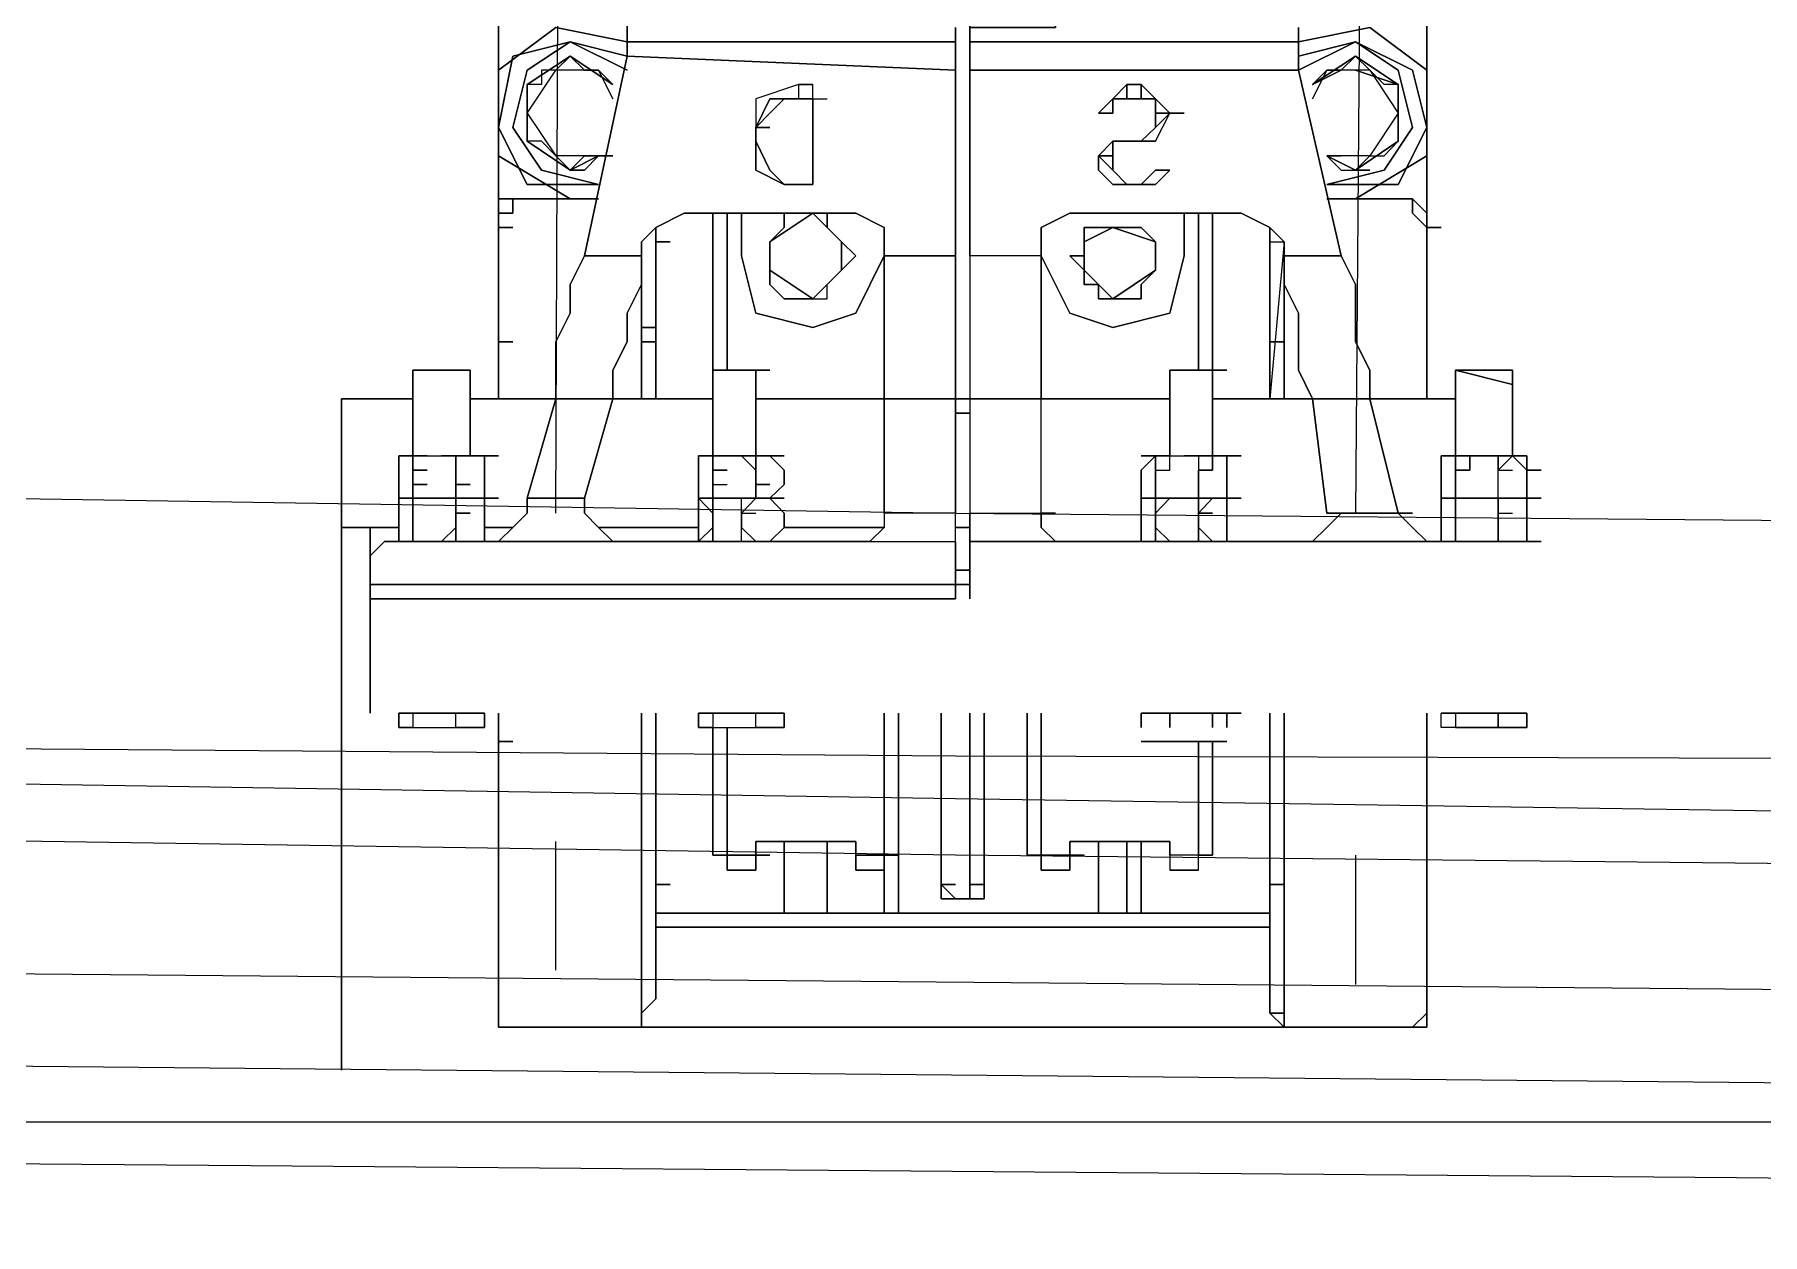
# Model space of a CAD drawing. Header units: millimetres. Extents: x -45 to 90, y -17 to 16.
# Drawn here: x 2.95 to 3.505, y -0.786 to -0.401 of the extents above; entities that cross this region are included whole.
import ezdxf

# ---------------------------------------------------------------- set-up
doc = ezdxf.new("R2010")
doc.units = ezdxf.units.MM
doc.header["$PDMODE"] = 3
doc.layers.add('PDF_Geometry', color=7, linetype='Continuous')

msp = doc.modelspace()

# ---------------------------------------------------------------- linework, layer by layer
at = {"color": 2}
msp.add_line((0, -0.75), (53.43249, -0.75), dxfattribs=at)
at = {"color": 4}
for centre in [(3.24783, 0), (3.24778, -0.01594)]:
    msp.add_circle(centre, 1.75, dxfattribs=at)
at = {"color": 2}
for radius in [500.80823, 500.05823, 499.30823]:
    msp.add_arc((-0.82991, -500.05754), radius, 85.2352723, 89.9049106, dxfattribs=at)
at = {"color": 4}
msp.add_point((3.2425, -1.76593), dxfattribs=at)
at = {"layer": 'PDF_Geometry', "lineweight": 25}
for points in [[(3.1172, -0.55468), (3.12179, 0.62344)], [(3.38308, 0.62344), (3.37391, -0.55468)], [(-0.00458, -0.60969), (-0.00458, -0.58218), (0, -0.51342), (0.29797, -0.51801), (2.6542, -0.54551), (3.24556, -0.55468), (6.88993, -0.58677), (7.66923, -0.60052), (8.27892, -0.6051), (12.95014, -0.65094), (13.2481, -0.68762), (14.24744, -0.70137), (14.54083, -0.66928), (14.68293, -0.66928)], [(9.66332, -0.77472), (8.27892, -0.75638), (7.66923, -0.73804), (6.88993, -0.71512), (5.07004, -0.68303), (3.24556, -0.66451), (2.6542, -0.65553), (0.29797, -0.62802), (-0.00458, -0.62344), (-0.00458, -0.61427), (-0.00458, -0.60969), (0.19712, -0.60969), (0.29797, -0.60969), (0.19712, -0.60969), (-0.00458, -0.6051)], [(12.95014, -0.77472), (8.27892, -0.72887), (7.66923, -0.71971), (6.88993, -0.70137), (3.24556, -0.64636), (2.6542, -0.63719), (0.29797, -0.60969), (2.6542, -0.62802), (3.24556, -0.63261), (6.88993, -0.64178), (7.66923, -0.65094), (8.27892, -0.65553), (12.95014, -0.70137)], [(3.1172, -0.70137), (3.1172, -0.66011)], [(3.37391, -0.66451), (3.37391, -0.70595)], [(8.46228, -0.77013), (5.37717, -0.72429), (2.29206, -0.69679), (-0.78847, -0.68762), (-0.8068, -0.68762)], [(-0.74721, -0.71971), (-0.8068, -0.71971), (2.11328, -0.72429), (5.03795, -0.7518), (7.95803, -0.79305), (10.87811, -0.85265), (13.7982, -0.93058), (16.71828, -1.02684), (16.40198, -1.01309), (16.42948, -1.00832), (16.44782, -0.99017), (16.4524, -0.96725), (16.44782, -0.93974), (16.42948, -0.92141), (16.40656, -0.91224), (16.37906, -0.91224), (16.37906, -0.89849), (16.4524, -0.90307), (16.4524, -0.9535)]]:
    msp.add_lwpolyline(points, dxfattribs=at)
at = {"layer": 'PDF_Geometry', "lineweight": 18}
for points in [[(3.14012, -0.39423), (3.14012, -0.4034), (3.24556, -0.4034), (3.24556, -0.41257), (3.24556, -0.47216), (3.24556, -0.51801), (3.24556, -0.55468), (3.22264, -0.55468), (3.22264, -0.51801), (3.18138, -0.51801), (3.22264, -0.51801), (3.22264, -0.55468), (3.22264, -0.55926), (3.21805, -0.56385), (3.24556, -0.56385), (3.24556, -0.5776), (3.25014, -0.5776), (3.25014, -0.58218), (3.25014, -0.5776), (3.24556, -0.5776), (3.24556, -0.58218), (3.05761, -0.58218), (3.05761, -0.5776), (3.24556, -0.5776), (3.24556, -0.56385), (3.24556, -0.55468), (3.24556, -0.51801), (3.24556, -0.47216), (3.24556, -0.41257), (3.24556, -0.4034), (3.24556, -0.39882), (3.24556, -0.4034), (3.14012, -0.4034), (3.1172, -0.39882), (3.09886, -0.41257), (3.09886, -0.42632), (3.09886, -0.44008), (3.12179, -0.45383), (3.09886, -0.44008), (3.09886, -0.45841), (3.10345, -0.45841), (3.10345, -0.45383), (3.13095, -0.45383), (3.10345, -0.45383), (3.09886, -0.45383), (3.09886, -0.45841), (3.10345, -0.45841), (3.09886, -0.45841), (3.09886, -0.51801), (3.09886, -0.49967), (3.10345, -0.49967), (3.09886, -0.49967), (3.09886, -0.49508), (3.09886, -0.463), (3.10345, -0.463), (3.09886, -0.463), (3.09886, -0.45841), (3.09886, -0.44008), (3.09886, -0.42632), (3.09886, -0.41257), (3.09886, -0.33464), (3.09886, -0.41257), (3.1172, -0.39882), (3.14012, -0.4034), (3.14012, -0.39423)], [(3.35558, -0.39882), (3.35558, -0.4034), (3.25014, -0.4034), (3.25014, -0.41257), (3.25014, -0.47216), (3.25014, -0.51801), (3.27306, -0.51801), (3.27306, -0.47216), (3.27306, -0.51801), (3.25014, -0.51801), (3.24556, -0.51801), (3.22264, -0.51801), (3.22264, -0.47216), (3.22264, -0.463), (3.22264, -0.47216), (3.21347, -0.4905), (3.19972, -0.49508), (3.18138, -0.4905), (3.17679, -0.47216), (3.17679, -0.45841), (3.17679, -0.47216), (3.18138, -0.4905), (3.19972, -0.49508), (3.21347, -0.4905), (3.22264, -0.47216), (3.22264, -0.51801), (3.24556, -0.51801), (3.25014, -0.51801), (3.25014, -0.55468), (3.27306, -0.55468), (3.27306, -0.55926), (3.27765, -0.56385), (3.25014, -0.56385), (3.25014, -0.55468), (3.25014, -0.56385), (3.27765, -0.56385), (3.27306, -0.55926), (3.27306, -0.55468), (3.27765, -0.55468), (3.27306, -0.55468), (3.27306, -0.51801), (3.31432, -0.51801), (3.27306, -0.51801), (3.27306, -0.46758), (3.27306, -0.47216), (3.25014, -0.47216), (3.25014, -0.51801), (3.25014, -0.55468), (3.27306, -0.55468), (3.27306, -0.51801), (3.27306, -0.46758), (3.27306, -0.463), (3.28223, -0.45841), (3.33724, -0.45841), (3.34641, -0.463), (3.35099, -0.46758), (3.35099, -0.47216), (3.36933, -0.47216), (3.37391, -0.48133), (3.37391, -0.4905), (3.37391, -0.49967), (3.3785, -0.50884), (3.3785, -0.51801), (3.36016, -0.51801), (3.32807, -0.51801), (3.32807, -0.45841), (3.32807, -0.50884), (3.32807, -0.53634), (3.32807, -0.54093), (3.32349, -0.54093), (3.32349, -0.5499), (3.32807, -0.5499), (3.3189, -0.5499), (3.32807, -0.5499), (3.32349, -0.55468), (3.32349, -0.5499), (3.3189, -0.5499), (3.31432, -0.5499), (3.30973, -0.55468), (3.30973, -0.55926), (3.31432, -0.56385), (3.30973, -0.55926), (3.30973, -0.55468), (3.31432, -0.5499), (3.3189, -0.5499), (3.32349, -0.5499), (3.32349, -0.55468), (3.32349, -0.55926), (3.32349, -0.56385), (3.32349, -0.55926), (3.32349, -0.55468), (3.32807, -0.55468), (3.32349, -0.55468), (3.32349, -0.55926), (3.32807, -0.56385), (3.32349, -0.55926), (3.32349, -0.55468), (3.32807, -0.5499), (3.33265, -0.5499), (3.33265, -0.54093), (3.33265, -0.53634), (3.33724, -0.53634), (3.33265, -0.53634), (3.33265, -0.54093), (3.33265, -0.5499), (3.33265, -0.54093), (3.33265, -0.53634), (3.32807, -0.53634), (3.3189, -0.53634), (3.32807, -0.53634), (3.32807, -0.50884), (3.32807, -0.45841), (3.32807, -0.51801), (3.36016, -0.51801), (3.3785, -0.51801), (3.406, -0.51801), (3.3785, -0.51801), (3.38766, -0.55468), (3.39225, -0.55468), (3.38766, -0.55468), (3.3785, -0.51801), (3.3785, -0.50884), (3.37391, -0.49967), (3.37391, -0.4905), (3.37391, -0.48133), (3.36933, -0.47216), (3.35558, -0.41257), (3.36933, -0.47216), (3.35099, -0.47216), (3.35099, -0.46758), (3.34641, -0.463), (3.33724, -0.45841), (3.28223, -0.45841), (3.27306, -0.463), (3.27306, -0.46758), (3.27306, -0.47216), (3.25014, -0.47216), (3.25014, -0.41257), (3.35558, -0.41257), (3.35558, -0.40799), (3.35558, -0.4034), (3.3785, -0.39882), (3.39683, -0.41257), (3.39683, -0.42632), (3.39683, -0.44008), (3.37391, -0.45383), (3.39683, -0.44008), (3.39683, -0.463), (3.40142, -0.463), (3.39683, -0.463), (3.39683, -0.46758), (3.39683, -0.49508), (3.39683, -0.49967), (3.39683, -0.51801), (3.39683, -0.463), (3.39225, -0.45841), (3.39225, -0.45383), (3.36474, -0.45383), (3.39225, -0.45383), (3.39225, -0.45841), (3.39683, -0.463), (3.39683, -0.45841), (3.39683, -0.463), (3.39683, -0.51801), (3.39683, -0.463), (3.39683, -0.44008), (3.39683, -0.42632), (3.39683, -0.41257), (3.39683, -0.33464), (3.39683, -0.41257), (3.3785, -0.39882), (3.35558, -0.4034), (3.35558, -0.40799), (3.35558, -0.41257), (3.25014, -0.41257), (3.25014, -0.4034), (3.35558, -0.4034), (3.35558, -0.39882)], [(3.19513, -0.41715), (3.18138, -0.42174), (3.18138, -0.43091), (3.18138, -0.4353), (3.18596, -0.44466), (3.19055, -0.44924), (3.18138, -0.44466), (3.18138, -0.4353), (3.18596, -0.44466), (3.19055, -0.44924), (3.19972, -0.44924), (3.19972, -0.42174), (3.19055, -0.42174)], [(3.19513, -0.41715), (3.19513, -0.42174), (3.19972, -0.42174), (3.19972, -0.41715)], [(3.19513, -0.41715), (3.19972, -0.41715)], [(3.19513, -0.41715), (3.19513, -0.42174), (3.19972, -0.42174), (3.19972, -0.41715)], [(3.19972, -0.42174), (3.19972, -0.41715)], [(3.19972, -0.42174), (3.19055, -0.42174)], [(3.19972, -0.42174), (3.2043, -0.42174)], [(3.19972, -0.42174), (3.2043, -0.42174)], [(3.31432, -0.42632), (3.30973, -0.42632)], [(3.31432, -0.42632), (3.30973, -0.42632)], [(3.31432, -0.42632), (3.3189, -0.42632)], [(3.31432, -0.42632), (3.3189, -0.42632)], [(3.09886, -0.45841), (3.09886, -0.51801)], [(3.09886, -0.463), (3.09886, -0.45841)], [(3.09886, -0.463), (3.09886, -0.49508)], [(3.09886, -0.49508), (3.09886, -0.49967)], [(3.09886, -0.51801), (3.09886, -0.49967)], [(3.0897, -0.50884), (3.07136, -0.50884), (3.08511, -0.50884)], [(3.08511, -0.50884), (3.0897, -0.50884)], [(3.16763, -0.50884), (3.18138, -0.50884), (3.16763, -0.50884)], [(3.16763, -0.50884), (3.18138, -0.50884), (3.16763, -0.50884)], [(3.31432, -0.50884), (3.32807, -0.50884), (3.31432, -0.50884)], [(3.31432, -0.50884), (3.32807, -0.50884), (3.31432, -0.50884)], [(3.18138, -0.54093), (3.18138, -0.54551), (3.18596, -0.54551), (3.18138, -0.54551), (3.18138, -0.5499), (3.17679, -0.5499), (3.18138, -0.5499), (3.18596, -0.5499), (3.18138, -0.5499), (3.17679, -0.55468), (3.18138, -0.55468)], [(3.18138, -0.54551), (3.18138, -0.54093)], [(3.41975, -0.54093), (3.42434, -0.54093)], [(3.41975, -0.5499), (3.41975, -0.54093)], [(3.41975, -0.54093), (3.42434, -0.54093)], [(3.41975, -0.5499), (3.41975, -0.54093)], [(3.16304, -0.5499), (3.16763, -0.5499), (3.16763, -0.54551)], [(3.16304, -0.5499), (3.16763, -0.5499), (3.16763, -0.54551)], [(3.16763, -0.54551), (3.17221, -0.54551)], [(3.16763, -0.54551), (3.17221, -0.54551)], [(3.18138, -0.54551), (3.18138, -0.5499)], [(3.17221, -0.5499), (3.16304, -0.5499)], [(3.17221, -0.5499), (3.16304, -0.5499)], [(3.17679, -0.55468), (3.17679, -0.5499), (3.17221, -0.5499)], [(3.17679, -0.55468), (3.17679, -0.5499), (3.17221, -0.5499)], [(3.18138, -0.5499), (3.17679, -0.5499)], [(3.18138, -0.5499), (3.17679, -0.55468)], [(3.18138, -0.5499), (3.17679, -0.5499)], [(3.17679, -0.56385), (3.17679, -0.55926), (3.17679, -0.55468)], [(3.17679, -0.56385), (3.17679, -0.55926), (3.17679, -0.55468)], [(3.17679, -0.55468), (3.18138, -0.55468)], [(3.30973, -0.5499), (3.31432, -0.5499)], [(3.30973, -0.5499), (3.31432, -0.5499)], [(3.33265, -0.5499), (3.33724, -0.5499)], [(3.33265, -0.5499), (3.33724, -0.5499)], [(3.33265, -0.5499), (3.33724, -0.5499)], [(3.33265, -0.5499), (3.33724, -0.5499)], [(3.406, -0.5499), (3.41058, -0.5499)], [(3.41058, -0.5499), (3.406, -0.5499)], [(3.41058, -0.5499), (3.406, -0.5499)], [(3.406, -0.5499), (3.41058, -0.5499)], [(3.41517, -0.5499), (3.41058, -0.5499)], [(3.41517, -0.5499), (3.41058, -0.5499)], [(3.42434, -0.5499), (3.41517, -0.5499)], [(3.42434, -0.5499), (3.41517, -0.5499)], [(3.41975, -0.5499), (3.41517, -0.5499)], [(3.42434, -0.5499), (3.41517, -0.5499)], [(3.42434, -0.5499), (3.41975, -0.5499), (3.41975, -0.55468)], [(3.42434, -0.5499), (3.41975, -0.5499), (3.41975, -0.55468)], [(3.41975, -0.5499), (3.42434, -0.5499)], [(3.41975, -0.55468), (3.42434, -0.55468)], [(3.41975, -0.55468), (3.42434, -0.55468)], [(3.16304, -0.61886), (3.16763, -0.61886)], [(3.16304, -0.61886), (3.16763, -0.61886)], [(3.17221, -0.66451), (3.17221, -0.62344)], [(3.17221, -0.66451), (3.17221, -0.62344)], [(3.17221, -0.66451), (3.18138, -0.66451), (3.17221, -0.66451)], [(3.17221, -0.66451), (3.18138, -0.66451), (3.17221, -0.66451)], [(3.17221, -0.66451), (3.17679, -0.66451)], [(3.17221, -0.66451), (3.17679, -0.66451)], [(3.21347, -0.66451), (3.22264, -0.66451), (3.21347, -0.66451)], [(3.21347, -0.66451), (3.22264, -0.66451), (3.21347, -0.66451)], [(3.27306, -0.66451), (3.28223, -0.66451), (3.27306, -0.66451)], [(3.27306, -0.66451), (3.28223, -0.66451), (3.27306, -0.66451)], [(3.14471, -0.71971), (3.14471, -0.71512)], [(3.14471, -0.71971), (3.14471, -0.71512)]]:
    msp.add_lwpolyline(points, dxfattribs=at)
for points in [[(3.27765, -0.39423), (3.27765, -0.39882), (3.25014, -0.39882), (3.25014, -0.39423), (3.25014, -0.39882), (3.25014, -0.4034), (3.25014, -0.39882), (3.25014, -0.39423), (3.25014, -0.39882), (3.27765, -0.39882)], [(3.12179, -0.4034), (3.14012, -0.40799), (3.12179, -0.4034), (3.10345, -0.40799), (3.09886, -0.43091), (3.10803, -0.44924), (3.13095, -0.44924), (3.11262, -0.44466), (3.10345, -0.43091), (3.10803, -0.41257), (3.12179, -0.4034), (3.14012, -0.41257), (3.12179, -0.4034), (3.10803, -0.41257), (3.10345, -0.43091), (3.11262, -0.44466), (3.13095, -0.44924), (3.10803, -0.44924), (3.09886, -0.43091), (3.10345, -0.40799)], [(3.14012, -0.40799), (3.14012, -0.4034), (3.14012, -0.40799), (3.24556, -0.41257)], [(3.35558, -0.41257), (3.37391, -0.4034), (3.38766, -0.41257), (3.39225, -0.43091), (3.38308, -0.44466), (3.36474, -0.44924), (3.38766, -0.44924), (3.39683, -0.43091), (3.39225, -0.41257), (3.37391, -0.4034), (3.35558, -0.40799), (3.37391, -0.4034), (3.39225, -0.41257), (3.39683, -0.43091), (3.38766, -0.44924), (3.36474, -0.44924), (3.38308, -0.44466), (3.39225, -0.43091), (3.38766, -0.41257), (3.37391, -0.4034)], [(3.16304, -0.56385), (3.16304, -0.55926), (3.16304, -0.55468), (3.16304, -0.5499), (3.16763, -0.5499), (3.16304, -0.5499), (3.16763, -0.55468), (3.16304, -0.5499), (3.16763, -0.5499), (3.16304, -0.5499), (3.16763, -0.5499), (3.16304, -0.5499), (3.16304, -0.54551), (3.16304, -0.54093), (3.16304, -0.53634), (3.17221, -0.53634), (3.16304, -0.53634), (3.16763, -0.53634), (3.16763, -0.50884), (3.17221, -0.50884), (3.17221, -0.45841), (3.17221, -0.50884), (3.16763, -0.50884), (3.16763, -0.45841), (3.16763, -0.51801), (3.13554, -0.51801), (3.12637, -0.5499), (3.12637, -0.55468), (3.13095, -0.55926), (3.13554, -0.56385), (3.09886, -0.56385), (3.10345, -0.55926), (3.10803, -0.55468), (3.10345, -0.55926), (3.09886, -0.56385), (3.06219, -0.56385), (3.05761, -0.56843), (3.06219, -0.56385), (3.09886, -0.56385), (3.13554, -0.56385), (3.13095, -0.55926), (3.12637, -0.55468), (3.12637, -0.5499), (3.10803, -0.5499), (3.10803, -0.55468), (3.10803, -0.5499), (3.1172, -0.51801), (3.1172, -0.50884), (3.1172, -0.49967), (3.12179, -0.4905), (3.12179, -0.48133), (3.12637, -0.47216), (3.14012, -0.40799), (3.12637, -0.47216), (3.14471, -0.47216), (3.14471, -0.46758), (3.14929, -0.463), (3.15846, -0.45841), (3.21347, -0.45841), (3.22264, -0.463), (3.22264, -0.46758), (3.22264, -0.463), (3.21347, -0.45841), (3.15846, -0.45841), (3.14929, -0.463), (3.14471, -0.46758), (3.14471, -0.47216), (3.12637, -0.47216), (3.12179, -0.48133), (3.12179, -0.4905), (3.1172, -0.49967), (3.1172, -0.50884), (3.1172, -0.51801), (3.10803, -0.5499), (3.12637, -0.5499), (3.13554, -0.51801), (3.16763, -0.51801), (3.16763, -0.45841), (3.16763, -0.50884), (3.16763, -0.53634), (3.16304, -0.53634), (3.16763, -0.53634), (3.16304, -0.53634), (3.16763, -0.53634), (3.16304, -0.53634), (3.16763, -0.53634), (3.16763, -0.54093), (3.17221, -0.54093), (3.16763, -0.54093), (3.16763, -0.53634), (3.16304, -0.53634), (3.16304, -0.54093), (3.16304, -0.54551), (3.16304, -0.5499), (3.16304, -0.55468), (3.16304, -0.55926)], [(3.12179, -0.44466), (3.12637, -0.44466), (3.13095, -0.44008), (3.12179, -0.44466), (3.10803, -0.4353), (3.10803, -0.41715), (3.12179, -0.40799), (3.13554, -0.41715), (3.12179, -0.40799), (3.10803, -0.41715), (3.10803, -0.4353)], [(3.12179, -0.44466), (3.10803, -0.4353), (3.10803, -0.41715), (3.12179, -0.40799), (3.13554, -0.41715), (3.13095, -0.41257), (3.13554, -0.42174), (3.13095, -0.41257), (3.13554, -0.41715), (3.12179, -0.40799), (3.10803, -0.41715), (3.10803, -0.4353), (3.12179, -0.44466), (3.13095, -0.44008), (3.13554, -0.44008), (3.13095, -0.44008), (3.12637, -0.44466)], [(3.1172, -0.41257), (3.12179, -0.40799), (3.12637, -0.41257), (3.13095, -0.41257)], [(3.1172, -0.41257), (3.12179, -0.40799), (3.12637, -0.41257), (3.13095, -0.41257)], [(3.37391, -0.44466), (3.36474, -0.44008), (3.36933, -0.44008), (3.36474, -0.44008), (3.36933, -0.44466), (3.36474, -0.44008), (3.37391, -0.44466), (3.38766, -0.4353), (3.38766, -0.41715), (3.37391, -0.40799), (3.36016, -0.41715), (3.36933, -0.41257), (3.36016, -0.41715), (3.36474, -0.41257), (3.36016, -0.42174), (3.36474, -0.41257), (3.36016, -0.41715), (3.37391, -0.40799), (3.38766, -0.41715), (3.38766, -0.4353)], [(3.36474, -0.41257), (3.36933, -0.41257), (3.37391, -0.40799), (3.3785, -0.41257)], [(3.36474, -0.41257), (3.36933, -0.41257), (3.37391, -0.40799), (3.3785, -0.41257)], [(3.10803, -0.41715), (3.10803, -0.42632), (3.1172, -0.41257), (3.11262, -0.41257), (3.11262, -0.41715)], [(3.10803, -0.41715), (3.10803, -0.42632), (3.1172, -0.41257), (3.11262, -0.41257), (3.11262, -0.41715)], [(3.37391, -0.41257), (3.38766, -0.41715)], [(3.38766, -0.41715), (3.38308, -0.41715), (3.3785, -0.41257), (3.38766, -0.42632)], [(3.38766, -0.41715), (3.38308, -0.41715), (3.3785, -0.41257), (3.38766, -0.42632)], [(3.19972, -0.41715), (3.19513, -0.41715), (3.18138, -0.42174), (3.18138, -0.43091), (3.18138, -0.4353), (3.18138, -0.44466), (3.19055, -0.44924), (3.19972, -0.44924), (3.19972, -0.42174)], [(3.29598, -0.42632), (3.2914, -0.42632), (3.29598, -0.42174), (3.30057, -0.42174), (3.30057, -0.41715), (3.30057, -0.42174), (3.29598, -0.42174), (3.2914, -0.42632), (3.29598, -0.42632), (3.2914, -0.42632)], [(3.2914, -0.44466), (3.2914, -0.44008), (3.29598, -0.4353), (3.30057, -0.4353), (3.30515, -0.4353), (3.30973, -0.43091), (3.30973, -0.42632), (3.30973, -0.42174), (3.30515, -0.42174), (3.30057, -0.42174), (3.29598, -0.42174), (3.29598, -0.42632), (3.2914, -0.42632), (3.29598, -0.42174), (3.30057, -0.41715), (3.30515, -0.41715), (3.30973, -0.42174), (3.31432, -0.42632), (3.30973, -0.43091), (3.30515, -0.4353), (3.30057, -0.4353), (3.29598, -0.4353), (3.29598, -0.44008), (3.29598, -0.44466), (3.30057, -0.44924), (3.30515, -0.44924), (3.30973, -0.44466), (3.31432, -0.44466), (3.30973, -0.44924), (3.30515, -0.44924), (3.30057, -0.44924), (3.29598, -0.44466), (3.30057, -0.44924), (3.30515, -0.44924), (3.30057, -0.44924), (3.30515, -0.44924), (3.30973, -0.44924), (3.30515, -0.44924), (3.30973, -0.44924), (3.31432, -0.44466), (3.30973, -0.44924), (3.30515, -0.44924), (3.30973, -0.44924), (3.31432, -0.44466), (3.30973, -0.44466), (3.30515, -0.44924), (3.30057, -0.44924), (3.29598, -0.44466), (3.29598, -0.44008), (3.29598, -0.4353), (3.30057, -0.4353), (3.30515, -0.4353), (3.30973, -0.4353), (3.31432, -0.42632), (3.30973, -0.42174), (3.30515, -0.42174), (3.30057, -0.42174), (3.30515, -0.42174), (3.30515, -0.41715), (3.30515, -0.42174), (3.30057, -0.42174), (3.30515, -0.42174), (3.30973, -0.42174), (3.31432, -0.42632), (3.30973, -0.42174), (3.30515, -0.41715), (3.30057, -0.41715), (3.29598, -0.42174), (3.2914, -0.42632), (3.29598, -0.42632), (3.29598, -0.42174), (3.30057, -0.42174), (3.30515, -0.42174), (3.30973, -0.42174), (3.30973, -0.42632), (3.30973, -0.43091), (3.30515, -0.4353), (3.30057, -0.4353), (3.30515, -0.4353), (3.30057, -0.4353), (3.29598, -0.4353), (3.2914, -0.44008), (3.2914, -0.44466), (3.29598, -0.44924), (3.30057, -0.44924), (3.29598, -0.44924)], [(3.10803, -0.4353), (3.10803, -0.42632), (3.1172, -0.44008), (3.11262, -0.4353)], [(3.10803, -0.4353), (3.10803, -0.42632), (3.1172, -0.44008), (3.11262, -0.4353)], [(3.19055, -0.42174), (3.18596, -0.42632), (3.18138, -0.43091), (3.18596, -0.42632), (3.19055, -0.42174), (3.19513, -0.42174), (3.18596, -0.42174), (3.18138, -0.43091), (3.18596, -0.43091), (3.18138, -0.43091), (3.18596, -0.42174), (3.19513, -0.42174)], [(3.19055, -0.44924), (3.19972, -0.44924), (3.19972, -0.44466), (3.19972, -0.44924), (3.19972, -0.44466), (3.19972, -0.42174), (3.19972, -0.44924), (3.19055, -0.44924), (3.18596, -0.44466), (3.18138, -0.4353), (3.18138, -0.43091), (3.18596, -0.43091), (3.18138, -0.43091), (3.18138, -0.4353), (3.18138, -0.43091), (3.18138, -0.4353), (3.18596, -0.44466), (3.19055, -0.44924), (3.19972, -0.44924), (3.19972, -0.42174), (3.19972, -0.44466), (3.19972, -0.44924), (3.19972, -0.44466), (3.19972, -0.44924)], [(3.30973, -0.42174), (3.30515, -0.42174)], [(3.31432, -0.42632), (3.30973, -0.43091), (3.30515, -0.4353), (3.30973, -0.4353), (3.31432, -0.42632), (3.3189, -0.42632), (3.31432, -0.42632), (3.30973, -0.42632)], [(3.37391, -0.44466), (3.38766, -0.4353), (3.38766, -0.42174), (3.38766, -0.4353), (3.37391, -0.44466), (3.3785, -0.44466)], [(3.3785, -0.44008), (3.38308, -0.44008), (3.38766, -0.4353), (3.38766, -0.42632)], [(3.3785, -0.44008), (3.38308, -0.44008), (3.38766, -0.4353), (3.38766, -0.42632)], [(3.2914, -0.44008), (3.29598, -0.4353), (3.30057, -0.4353), (3.30515, -0.4353), (3.30057, -0.4353), (3.29598, -0.4353), (3.2914, -0.44008), (3.29598, -0.44008), (3.2914, -0.44008), (3.29598, -0.44466), (3.2914, -0.44008), (3.2914, -0.44466), (3.2914, -0.44008), (3.29598, -0.44466), (3.2914, -0.44008), (3.29598, -0.44008)], [(3.30973, -0.4353), (3.30515, -0.4353)], [(3.12179, -0.44466), (3.12637, -0.44008), (3.13095, -0.44008), (3.1172, -0.44008)], [(3.12179, -0.44466), (3.12637, -0.44008), (3.13095, -0.44008), (3.1172, -0.44008)], [(3.37391, -0.44466), (3.3785, -0.44008), (3.36474, -0.44008), (3.36933, -0.44466)], [(3.36933, -0.44008), (3.36474, -0.44008)], [(3.37391, -0.44466), (3.3785, -0.44008), (3.36474, -0.44008), (3.36933, -0.44466)], [(3.13095, -0.45383), (3.12637, -0.45383), (3.13095, -0.45383), (3.10345, -0.45383), (3.10345, -0.45841), (3.09886, -0.45841), (3.09886, -0.51801), (3.09886, -0.45841), (3.10345, -0.45841), (3.09886, -0.45841), (3.09886, -0.45383), (3.10345, -0.45383)], [(3.39683, -0.463), (3.39683, -0.46758), (3.39683, -0.463), (3.39683, -0.45841), (3.39225, -0.45383), (3.36474, -0.45383), (3.39225, -0.45383), (3.39683, -0.45841)], [(3.36933, -0.45383), (3.36474, -0.45383)], [(3.2043, -0.45841), (3.19972, -0.45841), (3.19055, -0.45841), (3.19055, -0.463), (3.18596, -0.46758), (3.18596, -0.47216), (3.18596, -0.47675), (3.18596, -0.48133), (3.19055, -0.48592), (3.19972, -0.48592), (3.18596, -0.47675), (3.18596, -0.46758), (3.19972, -0.45841), (3.20888, -0.46758), (3.20888, -0.47675), (3.20888, -0.46758), (3.19972, -0.45841), (3.18596, -0.46758), (3.18596, -0.47675), (3.19972, -0.48592), (3.19055, -0.48592), (3.18596, -0.48133), (3.18596, -0.47675), (3.18596, -0.47216), (3.18596, -0.46758), (3.19055, -0.463), (3.19055, -0.45841), (3.19972, -0.45841), (3.2043, -0.45841), (3.2043, -0.463), (3.20888, -0.46758), (3.2043, -0.463)], [(3.3189, -0.47216), (3.3189, -0.45841), (3.3189, -0.47216), (3.31432, -0.4905), (3.29598, -0.49508), (3.28223, -0.4905), (3.27306, -0.47216), (3.27306, -0.463), (3.27306, -0.47216), (3.28223, -0.4905), (3.29598, -0.49508), (3.31432, -0.4905)], [(3.32349, -0.50884), (3.32349, -0.45841)], [(3.14929, -0.463), (3.14929, -0.46758), (3.14929, -0.49508), (3.14929, -0.46758), (3.14929, -0.463), (3.14929, -0.46758)], [(3.22264, -0.463), (3.22264, -0.51801)], [(3.28681, -0.46758), (3.28681, -0.47675), (3.29598, -0.48592), (3.2914, -0.48592), (3.2914, -0.48133), (3.28681, -0.48133), (3.28681, -0.47675), (3.28223, -0.47216), (3.28681, -0.47216), (3.28681, -0.46758), (3.29598, -0.463), (3.30973, -0.46758), (3.30973, -0.47675), (3.29598, -0.48592), (3.30973, -0.47675), (3.30973, -0.46758), (3.29598, -0.463), (3.28681, -0.46758), (3.28681, -0.47216), (3.28223, -0.47216), (3.28681, -0.47675), (3.28681, -0.48133), (3.2914, -0.48133), (3.2914, -0.48592), (3.29598, -0.48592), (3.28681, -0.47675), (3.28681, -0.46758), (3.28681, -0.463), (3.2914, -0.463), (3.29598, -0.463), (3.30515, -0.463), (3.29598, -0.463), (3.2914, -0.463), (3.28681, -0.463)], [(3.30973, -0.47216), (3.30973, -0.47675), (3.30515, -0.48133), (3.30515, -0.48592), (3.29598, -0.48592), (3.30515, -0.48592), (3.30515, -0.48133), (3.30973, -0.47675), (3.30973, -0.47216), (3.30973, -0.46758), (3.30515, -0.463), (3.30973, -0.46758)], [(3.34641, -0.46758), (3.34641, -0.463), (3.34641, -0.46758), (3.34641, -0.51801), (3.34641, -0.46758), (3.35099, -0.46758), (3.34641, -0.51801), (3.34641, -0.49967), (3.35099, -0.49967), (3.34641, -0.49967), (3.34641, -0.49508)], [(3.39683, -0.51801), (3.39683, -0.49967), (3.39683, -0.49508), (3.39683, -0.46758), (3.39683, -0.463)], [(3.14471, -0.51801), (3.14471, -0.47216), (3.14471, -0.51801), (3.14471, -0.46758)], [(3.14929, -0.46758), (3.15387, -0.46758), (3.14929, -0.46758), (3.14929, -0.51801), (3.14929, -0.49967), (3.14471, -0.49967), (3.14929, -0.49967), (3.14929, -0.51801)], [(3.21347, -0.47216), (3.20888, -0.47675), (3.21347, -0.47216), (3.20888, -0.46758)], [(3.24556, -0.47216), (3.22264, -0.47216), (3.22264, -0.46758), (3.22264, -0.47216)], [(3.35099, -0.46758), (3.34641, -0.51801), (3.34641, -0.49967), (3.34641, -0.49508), (3.34641, -0.46758)], [(3.14471, -0.47216), (3.14471, -0.48133), (3.14012, -0.4905), (3.14012, -0.49967), (3.13554, -0.50884), (3.13554, -0.51801), (3.1172, -0.51801), (3.0897, -0.51801), (3.1172, -0.51801), (3.13554, -0.51801), (3.13554, -0.50884), (3.14012, -0.49967), (3.14012, -0.4905), (3.14471, -0.48133)], [(3.2043, -0.48592), (3.2043, -0.48133), (3.20888, -0.47675), (3.19972, -0.48592)], [(3.2043, -0.48592), (3.2043, -0.48133), (3.20888, -0.47675), (3.19972, -0.48592)], [(3.36016, -0.51801), (3.35558, -0.50884), (3.35558, -0.49967), (3.35558, -0.4905), (3.35099, -0.48133), (3.35099, -0.47216), (3.35099, -0.51801), (3.35099, -0.47216), (3.35099, -0.48133), (3.35558, -0.4905), (3.35558, -0.49967), (3.35558, -0.50884), (3.36016, -0.51801), (3.36474, -0.55468)], [(3.14929, -0.49967), (3.14929, -0.49508), (3.14471, -0.49508), (3.14929, -0.49508)], [(3.06678, -0.53634), (3.07136, -0.53634), (3.07136, -0.50884), (3.07136, -0.53634), (3.06678, -0.53634), (3.07136, -0.53634), (3.06678, -0.53634), (3.06678, -0.54093), (3.06678, -0.54551), (3.06678, -0.5499), (3.07136, -0.5499), (3.07136, -0.55468), (3.07136, -0.55926), (3.07136, -0.56385), (3.07136, -0.55926), (3.07136, -0.55468), (3.07136, -0.5499), (3.07594, -0.5499), (3.08053, -0.5499), (3.08511, -0.5499), (3.08511, -0.55468), (3.08511, -0.55926), (3.08511, -0.56385), (3.08511, -0.55926), (3.08511, -0.55468), (3.08511, -0.5499), (3.08053, -0.5499), (3.08511, -0.5499), (3.08511, -0.55468), (3.08511, -0.5499), (3.08053, -0.5499), (3.07594, -0.5499), (3.07136, -0.5499), (3.07136, -0.55468), (3.07136, -0.55926), (3.07136, -0.56385), (3.07136, -0.55926), (3.07136, -0.55468), (3.07136, -0.5499), (3.07136, -0.54551), (3.07594, -0.54551), (3.07136, -0.54551), (3.07136, -0.5499), (3.07594, -0.5499), (3.07136, -0.5499), (3.06678, -0.5499), (3.07136, -0.5499), (3.07594, -0.5499), (3.07136, -0.5499), (3.06678, -0.5499), (3.07136, -0.5499), (3.06678, -0.5499), (3.06678, -0.54551), (3.06678, -0.54093), (3.06678, -0.53634), (3.07136, -0.53634)], [(3.07594, -0.50884), (3.07136, -0.50884)], [(3.08511, -0.50884), (3.0897, -0.50884), (3.07136, -0.50884)], [(3.0897, -0.5499), (3.09428, -0.5499), (3.09428, -0.55468), (3.09428, -0.55926), (3.09428, -0.56385), (3.09428, -0.55926), (3.09428, -0.55468), (3.09428, -0.5499), (3.0897, -0.5499), (3.08511, -0.5499), (3.08511, -0.54551), (3.08511, -0.54093), (3.08511, -0.53634), (3.0897, -0.53634), (3.0897, -0.50884), (3.0897, -0.53634), (3.08053, -0.53634), (3.0897, -0.53634), (3.09428, -0.53634), (3.09428, -0.54093), (3.09428, -0.54551), (3.09428, -0.5499), (3.0897, -0.5499), (3.09428, -0.5499), (3.09886, -0.5499), (3.09428, -0.5499), (3.09886, -0.5499), (3.09428, -0.5499)], [(3.18138, -0.53634), (3.18138, -0.50884), (3.18596, -0.50884), (3.18138, -0.50884), (3.18138, -0.53634), (3.18138, -0.54093)], [(3.30973, -0.53634), (3.31432, -0.53634), (3.30973, -0.53634), (3.30515, -0.54093), (3.30515, -0.5499), (3.30973, -0.5499), (3.30973, -0.54093), (3.30973, -0.53634), (3.30515, -0.53634), (3.30973, -0.53634), (3.30973, -0.54093), (3.30973, -0.5499), (3.31432, -0.5499), (3.30973, -0.5499), (3.30973, -0.54093), (3.31432, -0.54093), (3.31432, -0.53634), (3.3189, -0.53634), (3.32349, -0.53634), (3.32349, -0.54093), (3.32349, -0.5499), (3.3189, -0.5499), (3.32807, -0.5499), (3.32349, -0.5499), (3.3189, -0.5499), (3.31432, -0.5499), (3.30973, -0.5499), (3.30973, -0.54093), (3.31432, -0.54093), (3.31432, -0.53634), (3.3189, -0.53634), (3.32349, -0.53634), (3.32349, -0.54093), (3.32349, -0.5499), (3.32807, -0.5499), (3.33265, -0.5499), (3.33265, -0.55468), (3.33265, -0.55926), (3.33265, -0.56385), (3.36474, -0.56385), (3.33265, -0.56385), (3.33265, -0.55926), (3.33265, -0.55468), (3.33265, -0.5499), (3.32807, -0.5499), (3.32349, -0.5499), (3.32349, -0.54093), (3.32807, -0.54093), (3.32349, -0.54093), (3.32807, -0.54093), (3.32807, -0.53634), (3.33265, -0.53634), (3.33265, -0.54093), (3.33265, -0.5499), (3.32807, -0.5499), (3.3189, -0.5499), (3.31432, -0.5499), (3.30973, -0.5499), (3.30973, -0.55468), (3.30973, -0.55926), (3.30973, -0.56385), (3.30973, -0.55926), (3.30973, -0.55468), (3.30973, -0.5499), (3.30515, -0.5499), (3.30515, -0.54093), (3.30973, -0.53634), (3.31432, -0.53634), (3.30973, -0.53634), (3.31432, -0.53634), (3.31432, -0.50884), (3.3189, -0.50884), (3.31432, -0.50884), (3.31432, -0.53634)], [(3.33265, -0.50884), (3.32807, -0.50884)], [(3.40142, -0.56385), (3.40142, -0.55926), (3.40142, -0.55468), (3.40142, -0.5499), (3.406, -0.5499), (3.406, -0.54093), (3.41058, -0.54093), (3.41058, -0.53634), (3.41517, -0.53634), (3.41975, -0.53634), (3.41975, -0.54093), (3.42434, -0.53634), (3.41517, -0.53634), (3.42434, -0.53634), (3.42892, -0.53634), (3.42892, -0.54093), (3.43351, -0.54093), (3.42892, -0.54093), (3.42892, -0.5499), (3.42434, -0.5499), (3.42892, -0.5499), (3.43351, -0.5499), (3.42892, -0.5499), (3.43351, -0.5499), (3.42892, -0.5499), (3.42434, -0.5499), (3.41975, -0.5499), (3.41975, -0.54093), (3.42434, -0.53634), (3.42434, -0.51342), (3.42434, -0.50884), (3.406, -0.50884), (3.42434, -0.51342), (3.42434, -0.53634), (3.42892, -0.54093), (3.42892, -0.5499), (3.42434, -0.5499), (3.42892, -0.5499), (3.42892, -0.55468), (3.42892, -0.55926), (3.42892, -0.56385), (3.42892, -0.55926), (3.42892, -0.55468), (3.42892, -0.5499), (3.42434, -0.5499), (3.42892, -0.5499), (3.42892, -0.55468), (3.42892, -0.55926), (3.42892, -0.56385), (3.42892, -0.55926), (3.42892, -0.55468), (3.42892, -0.5499), (3.43351, -0.5499), (3.42892, -0.5499), (3.42892, -0.54093), (3.42892, -0.53634), (3.42434, -0.53634), (3.42892, -0.54093), (3.42892, -0.5499), (3.42434, -0.5499), (3.41975, -0.5499), (3.41975, -0.54093), (3.41975, -0.53634), (3.41517, -0.53634), (3.41058, -0.53634), (3.41058, -0.54093), (3.406, -0.54093), (3.406, -0.5499), (3.40142, -0.5499), (3.40142, -0.55468), (3.40142, -0.55926), (3.40142, -0.56385), (3.39225, -0.56385)], [(3.406, -0.50884), (3.41058, -0.50884), (3.406, -0.50884), (3.406, -0.53634), (3.40142, -0.53634), (3.40142, -0.54093), (3.40142, -0.5499), (3.406, -0.5499), (3.40142, -0.5499), (3.406, -0.5499), (3.40142, -0.5499), (3.406, -0.5499), (3.406, -0.54093), (3.406, -0.53634), (3.41058, -0.53634), (3.406, -0.53634), (3.406, -0.54093), (3.406, -0.5499), (3.40142, -0.5499), (3.40142, -0.54093), (3.40142, -0.53634), (3.406, -0.53634), (3.40142, -0.53634), (3.406, -0.53634)], [(3.42434, -0.50884), (3.42434, -0.51342), (3.406, -0.50884)], [(3.25014, -0.52259), (3.24556, -0.52259)], [(3.08511, -0.54093), (3.08511, -0.54551), (3.0897, -0.54551), (3.08511, -0.54551), (3.08511, -0.5499), (3.08053, -0.5499), (3.07594, -0.5499), (3.07136, -0.5499), (3.07136, -0.54551), (3.07136, -0.54093), (3.07136, -0.53634), (3.07594, -0.53634), (3.08053, -0.53634), (3.08511, -0.53634)], [(3.07136, -0.53634), (3.07594, -0.53634), (3.07136, -0.53634), (3.07136, -0.54093), (3.07594, -0.54093), (3.07136, -0.54093)], [(3.09886, -0.53634), (3.09428, -0.53634), (3.0897, -0.53634), (3.09428, -0.53634), (3.09428, -0.54093), (3.09428, -0.54551), (3.09428, -0.5499), (3.0897, -0.5499), (3.08053, -0.5499), (3.07594, -0.5499), (3.07136, -0.5499), (3.07136, -0.54551), (3.07136, -0.54093), (3.07136, -0.54551), (3.07136, -0.54093), (3.07136, -0.53634), (3.07594, -0.53634), (3.08053, -0.53634), (3.08511, -0.53634), (3.08511, -0.54093), (3.08511, -0.54551), (3.08511, -0.5499), (3.0897, -0.5499), (3.08053, -0.5499), (3.08511, -0.5499), (3.08511, -0.54551), (3.08511, -0.54093), (3.08511, -0.53634), (3.0897, -0.53634), (3.09428, -0.53634)], [(3.09428, -0.54093), (3.09428, -0.54551), (3.09428, -0.5499), (3.0897, -0.5499), (3.09428, -0.5499), (3.09428, -0.54551), (3.09428, -0.54093), (3.09428, -0.53634), (3.0897, -0.53634), (3.09428, -0.53634)], [(3.18138, -0.54093), (3.17679, -0.53634), (3.17221, -0.53634), (3.16763, -0.53634), (3.16763, -0.54093), (3.16763, -0.54551), (3.16763, -0.5499), (3.17221, -0.5499), (3.17679, -0.5499), (3.18138, -0.5499), (3.18138, -0.54551)], [(3.18138, -0.54093), (3.18138, -0.54551), (3.18138, -0.5499), (3.17679, -0.5499), (3.17221, -0.5499), (3.16763, -0.5499), (3.16763, -0.54551), (3.16763, -0.54093), (3.16763, -0.54551), (3.16763, -0.54093), (3.16763, -0.53634), (3.17221, -0.53634), (3.17679, -0.53634)], [(3.18596, -0.5499), (3.19055, -0.55468), (3.19055, -0.55926), (3.18596, -0.56385), (3.19055, -0.55926), (3.19055, -0.55468), (3.18596, -0.5499), (3.19055, -0.5499), (3.18596, -0.5499), (3.19055, -0.5499), (3.18596, -0.5499), (3.19055, -0.54551), (3.19055, -0.54093), (3.18596, -0.53634), (3.18138, -0.53634), (3.17679, -0.53634), (3.18138, -0.53634), (3.18596, -0.53634), (3.19055, -0.54093), (3.19055, -0.54551), (3.18596, -0.5499), (3.19055, -0.5499)], [(3.18596, -0.53634), (3.19055, -0.54093), (3.19055, -0.54551), (3.18596, -0.5499), (3.19055, -0.55468), (3.19055, -0.55926), (3.18596, -0.56385), (3.19055, -0.55926), (3.19055, -0.55468), (3.18596, -0.5499), (3.19055, -0.5499), (3.18596, -0.5499), (3.19055, -0.54551), (3.19055, -0.54093), (3.18596, -0.53634), (3.19055, -0.53634)], [(3.406, -0.53634), (3.40142, -0.53634)], [(3.42434, -0.53634), (3.42892, -0.53634)], [(3.07136, -0.5499), (3.06678, -0.5499), (3.06678, -0.55468), (3.06678, -0.55926), (3.06678, -0.56385), (3.06678, -0.55926), (3.06678, -0.55468), (3.06678, -0.5499)], [(3.0897, -0.55468), (3.08511, -0.55468), (3.08511, -0.55926), (3.08053, -0.56385), (3.08511, -0.55926), (3.08511, -0.55468)], [(3.09428, -0.55468), (3.09428, -0.5499), (3.0897, -0.5499), (3.09428, -0.5499), (3.0897, -0.5499), (3.09428, -0.5499), (3.09428, -0.55468), (3.09428, -0.55926), (3.09428, -0.56385), (3.09428, -0.55926)], [(3.22264, -0.55468), (3.22264, -0.55926), (3.21805, -0.56385), (3.13554, -0.56385), (3.21805, -0.56385), (3.24556, -0.56385), (3.24556, -0.55468)], [(3.16763, -0.56385), (3.16763, -0.55926), (3.16763, -0.55468), (3.16763, -0.5499), (3.16304, -0.5499), (3.16763, -0.5499), (3.16304, -0.5499), (3.16763, -0.5499), (3.16763, -0.55468), (3.16763, -0.55926)], [(3.16763, -0.55926), (3.16763, -0.55468), (3.16763, -0.55926), (3.16304, -0.56385)], [(3.17679, -0.55468), (3.17679, -0.55926), (3.18138, -0.56385), (3.17679, -0.55926)], [(3.31432, -0.5499), (3.30973, -0.5499), (3.30515, -0.5499), (3.30515, -0.55468), (3.30515, -0.55926), (3.30515, -0.56385), (3.27306, -0.56385), (3.30515, -0.56385), (3.30515, -0.55926), (3.30515, -0.55468), (3.30515, -0.5499), (3.30973, -0.5499)], [(3.39683, -0.56385), (3.36016, -0.56385), (3.27765, -0.56385), (3.36016, -0.56385), (3.36474, -0.55926), (3.36933, -0.55468), (3.36474, -0.55926), (3.36016, -0.56385), (3.39683, -0.56385), (3.43351, -0.56385)], [(3.30515, -0.5499), (3.30973, -0.5499)], [(3.30973, -0.5499), (3.30515, -0.5499), (3.30973, -0.5499), (3.31432, -0.5499)], [(3.33724, -0.5499), (3.33265, -0.5499)], [(3.33265, -0.5499), (3.33265, -0.55468), (3.33265, -0.55926), (3.33265, -0.56385), (3.33265, -0.55926), (3.33265, -0.55468)], [(3.39683, -0.56385), (3.39225, -0.55926), (3.38766, -0.55468), (3.36474, -0.55468), (3.36933, -0.55468), (3.36474, -0.55468), (3.38766, -0.55468), (3.39225, -0.55926)], [(3.406, -0.56385), (3.406, -0.55926), (3.406, -0.55468), (3.406, -0.5499), (3.41058, -0.5499), (3.406, -0.5499), (3.406, -0.55468), (3.406, -0.55926), (3.406, -0.56385), (3.406, -0.55926), (3.406, -0.55468), (3.406, -0.5499), (3.41058, -0.5499), (3.41517, -0.5499), (3.41975, -0.5499), (3.41975, -0.55468), (3.41975, -0.55926), (3.41975, -0.56385), (3.41975, -0.55926), (3.41975, -0.55468), (3.41975, -0.5499), (3.41517, -0.5499), (3.41058, -0.5499), (3.406, -0.5499), (3.406, -0.55468), (3.406, -0.55926)], [(3.41517, -0.5499), (3.42434, -0.5499), (3.41975, -0.5499)], [(3.41975, -0.55468), (3.41975, -0.55926), (3.41975, -0.56385), (3.41975, -0.55926)], [(3.06678, -0.55926), (3.04844, -0.55926)], [(3.05761, -0.55926), (3.05761, -0.61886)], [(3.10345, -0.55926), (3.09428, -0.55926)], [(3.16304, -0.55926), (3.13095, -0.55926)], [(3.22264, -0.55926), (3.19055, -0.55926)], [(3.25014, -0.55926), (3.24556, -0.55926)], [(3.25014, -0.56385), (3.25014, -0.5776)], [(3.25014, -0.57301), (3.24556, -0.57301)], [(3.05761, -0.58218), (3.24556, -0.58218), (3.24556, -0.5776), (3.05761, -0.5776)], [(3.07136, -0.61886), (3.06678, -0.61886), (3.06678, -0.62344), (3.07136, -0.62344), (3.06678, -0.62344), (3.06678, -0.61886), (3.07136, -0.61886), (3.07594, -0.61886)], [(3.0897, -0.61886), (3.09428, -0.61886), (3.0897, -0.61886), (3.06678, -0.61886), (3.07136, -0.61886), (3.06678, -0.61886)], [(3.07136, -0.61886), (3.07136, -0.62344), (3.08511, -0.62344), (3.08511, -0.61886)], [(3.07136, -0.61886), (3.07136, -0.62344), (3.08511, -0.62344), (3.08511, -0.61886)], [(3.09428, -0.61886), (3.08511, -0.61886), (3.09428, -0.61886), (3.09428, -0.62344), (3.08511, -0.62344), (3.09428, -0.62344)], [(3.09428, -0.61886), (3.0897, -0.61886)], [(3.09886, -0.71512), (3.09886, -0.71971), (3.09886, -0.71512), (3.09886, -0.61886), (3.09886, -0.71512), (3.09886, -0.71971), (3.09886, -0.71054)], [(3.09886, -0.71512), (3.09886, -0.61886), (3.09886, -0.71054)], [(3.09886, -0.71971), (3.09886, -0.71054), (3.09886, -0.61886), (3.09886, -0.71512)], [(3.14929, -0.61886), (3.14929, -0.71054), (3.14471, -0.71512), (3.14471, -0.61886), (3.14471, -0.71512), (3.14471, -0.61886), (3.14471, -0.71512), (3.14929, -0.71054), (3.14929, -0.61886), (3.14929, -0.67387)], [(3.16763, -0.61886), (3.16304, -0.61886)], [(3.16763, -0.61886), (3.16304, -0.61886), (3.16304, -0.62344), (3.16763, -0.62344), (3.16763, -0.66451), (3.17221, -0.66451), (3.17221, -0.66928), (3.18138, -0.66928), (3.18138, -0.66451), (3.18138, -0.66928), (3.17221, -0.66928), (3.17221, -0.66451), (3.16763, -0.66451), (3.16763, -0.62344), (3.16304, -0.62344), (3.16304, -0.61886)], [(3.18596, -0.61886), (3.16304, -0.61886), (3.18596, -0.61886), (3.19055, -0.61886)], [(3.16763, -0.61886), (3.16763, -0.62344), (3.18138, -0.62344), (3.18138, -0.61886)], [(3.16763, -0.61886), (3.16763, -0.62344), (3.18138, -0.62344), (3.18138, -0.61886)], [(3.19055, -0.61886), (3.18138, -0.61886), (3.19055, -0.61886), (3.19055, -0.62344), (3.18138, -0.62344), (3.19055, -0.62344)], [(3.19055, -0.61886), (3.18596, -0.61886)], [(3.22264, -0.61886), (3.22264, -0.66451), (3.22264, -0.61886), (3.22264, -0.68303)], [(3.22722, -0.61886), (3.22722, -0.68303)], [(3.24556, -0.67845), (3.25472, -0.67845), (3.25472, -0.67387), (3.25014, -0.67387), (3.25014, -0.67845), (3.24556, -0.67845), (3.24097, -0.67387), (3.24097, -0.61886), (3.24097, -0.67387), (3.24556, -0.67845), (3.24097, -0.67845), (3.24097, -0.67387), (3.24556, -0.67387), (3.24097, -0.67387), (3.24097, -0.61886), (3.24097, -0.67387), (3.24097, -0.67845)], [(3.25014, -0.61886), (3.25014, -0.67387), (3.25472, -0.67387), (3.25472, -0.67845), (3.24556, -0.67845), (3.25014, -0.67845), (3.25014, -0.67387)], [(3.25472, -0.61886), (3.25472, -0.67387)], [(3.27306, -0.66451), (3.26848, -0.66451), (3.26848, -0.61886), (3.26848, -0.66451), (3.26848, -0.61886), (3.26848, -0.66451), (3.27306, -0.66451), (3.27306, -0.66928), (3.28223, -0.66928), (3.28223, -0.66451), (3.28223, -0.66928), (3.27306, -0.66928), (3.27306, -0.66451), (3.27306, -0.61886)], [(3.31432, -0.61886), (3.30515, -0.61886), (3.30515, -0.62344), (3.30515, -0.61886), (3.31432, -0.61886), (3.30973, -0.61886)], [(3.31432, -0.61886), (3.30973, -0.61886)], [(3.33265, -0.61886), (3.32807, -0.61886), (3.31432, -0.61886), (3.31432, -0.62344), (3.31432, -0.61886), (3.32807, -0.61886), (3.33265, -0.61886), (3.33724, -0.61886), (3.33265, -0.61886), (3.30973, -0.61886)], [(3.32807, -0.61886), (3.32807, -0.62344), (3.32807, -0.61886), (3.33265, -0.61886), (3.33265, -0.62344), (3.33265, -0.61886)], [(3.34641, -0.67387), (3.34641, -0.61886), (3.34641, -0.71054), (3.34641, -0.61886), (3.34641, -0.71512), (3.35099, -0.71512), (3.35099, -0.61886), (3.35099, -0.71512), (3.35099, -0.71971), (3.35099, -0.71512), (3.34641, -0.71512), (3.34641, -0.61886)], [(3.39683, -0.71512), (3.39225, -0.71971), (3.39683, -0.71512), (3.39683, -0.71054), (3.39683, -0.61886), (3.39683, -0.71512), (3.39683, -0.61886)], [(3.39683, -0.71512), (3.39683, -0.71971), (3.39683, -0.71512), (3.39683, -0.71054), (3.39683, -0.61886)], [(3.41058, -0.61886), (3.406, -0.61886), (3.40142, -0.61886), (3.406, -0.61886)], [(3.406, -0.61886), (3.41975, -0.61886), (3.41975, -0.62344), (3.41975, -0.61886), (3.406, -0.61886), (3.406, -0.62344), (3.40142, -0.62344), (3.40142, -0.61886)], [(3.406, -0.61886), (3.406, -0.62344), (3.40142, -0.62344), (3.40142, -0.61886), (3.406, -0.61886), (3.42434, -0.61886), (3.42892, -0.61886), (3.42434, -0.61886), (3.42892, -0.61886), (3.42434, -0.61886)], [(3.42892, -0.62344), (3.41975, -0.62344), (3.406, -0.62344), (3.41975, -0.62344), (3.42892, -0.62344), (3.42892, -0.61886), (3.41975, -0.61886), (3.42892, -0.61886)], [(3.17221, -0.62344), (3.17221, -0.66451)], [(3.10345, -0.62802), (3.09886, -0.62802)], [(3.10345, -0.62802), (3.09886, -0.62802)], [(3.31432, -0.62802), (3.30515, -0.62802), (3.31432, -0.62802), (3.32807, -0.62802), (3.33265, -0.62802), (3.32807, -0.62802)], [(3.32807, -0.62802), (3.32807, -0.66451), (3.32349, -0.66451), (3.32807, -0.66451), (3.32349, -0.66451), (3.32807, -0.66451)], [(3.32349, -0.62802), (3.32349, -0.66451)], [(3.32349, -0.62802), (3.32349, -0.66451)], [(3.17679, -0.66451), (3.17221, -0.66451)], [(3.21347, -0.66451), (3.21347, -0.66011), (3.18138, -0.66011), (3.18138, -0.66451), (3.18596, -0.66451), (3.18138, -0.66451), (3.18138, -0.66011), (3.21347, -0.66011), (3.21347, -0.66451), (3.21805, -0.66451)], [(3.19055, -0.68303), (3.19055, -0.66011)], [(3.19055, -0.68303), (3.19055, -0.66011)], [(3.2043, -0.66011), (3.2043, -0.68303)], [(3.2043, -0.66011), (3.2043, -0.68303)], [(3.22722, -0.66451), (3.22264, -0.66451), (3.22264, -0.66928), (3.21347, -0.66928), (3.21347, -0.66451), (3.21347, -0.66928), (3.22264, -0.66928), (3.22264, -0.66451), (3.22722, -0.66451), (3.22264, -0.66451), (3.22722, -0.66451), (3.22264, -0.66451)], [(3.31432, -0.66451), (3.31432, -0.66011), (3.28223, -0.66011), (3.28223, -0.66451), (3.28681, -0.66451), (3.28223, -0.66451), (3.28223, -0.66011), (3.31432, -0.66011)], [(3.2914, -0.68303), (3.2914, -0.66011)], [(3.2914, -0.68303), (3.2914, -0.66011)], [(3.30057, -0.68303), (3.30057, -0.66011)], [(3.30515, -0.66011), (3.30515, -0.68303)], [(3.32349, -0.66451), (3.31432, -0.66451), (3.31432, -0.66928), (3.32349, -0.66928)], [(3.32349, -0.66451), (3.31432, -0.66451), (3.31432, -0.66928), (3.32349, -0.66928)], [(3.32349, -0.66928), (3.3189, -0.66928), (3.31432, -0.66928), (3.3189, -0.66928)], [(3.14929, -0.67387), (3.14929, -0.67845), (3.14929, -0.67387), (3.15387, -0.67387)], [(3.34641, -0.67845), (3.34641, -0.67387), (3.35099, -0.67387), (3.34641, -0.67387)], [(3.34641, -0.68303), (3.14929, -0.68303)], [(3.34641, -0.68762), (3.14929, -0.68762)], [(3.34641, -0.68762), (3.14929, -0.68762)], [(3.14471, -0.71512), (3.14471, -0.71971)], [(3.34641, -0.71512), (3.34641, -0.71054), (3.34641, -0.71512), (3.35099, -0.71971)], [(3.39683, -0.71971), (3.39683, -0.71054)]]:
    msp.add_lwpolyline(points, close=True, dxfattribs=at)
at = {"layer": 'PDF_Geometry', "lineweight": 25}
for points in [[(3.04844, -0.73346), (3.04844, -0.51801), (3.07136, -0.51801), (3.04844, -0.51801)], [(3.09886, -0.71971), (3.39683, -0.71971)]]:
    msp.add_lwpolyline(points, close=True, dxfattribs=at)

doc.saveas('drawing.dxf')
